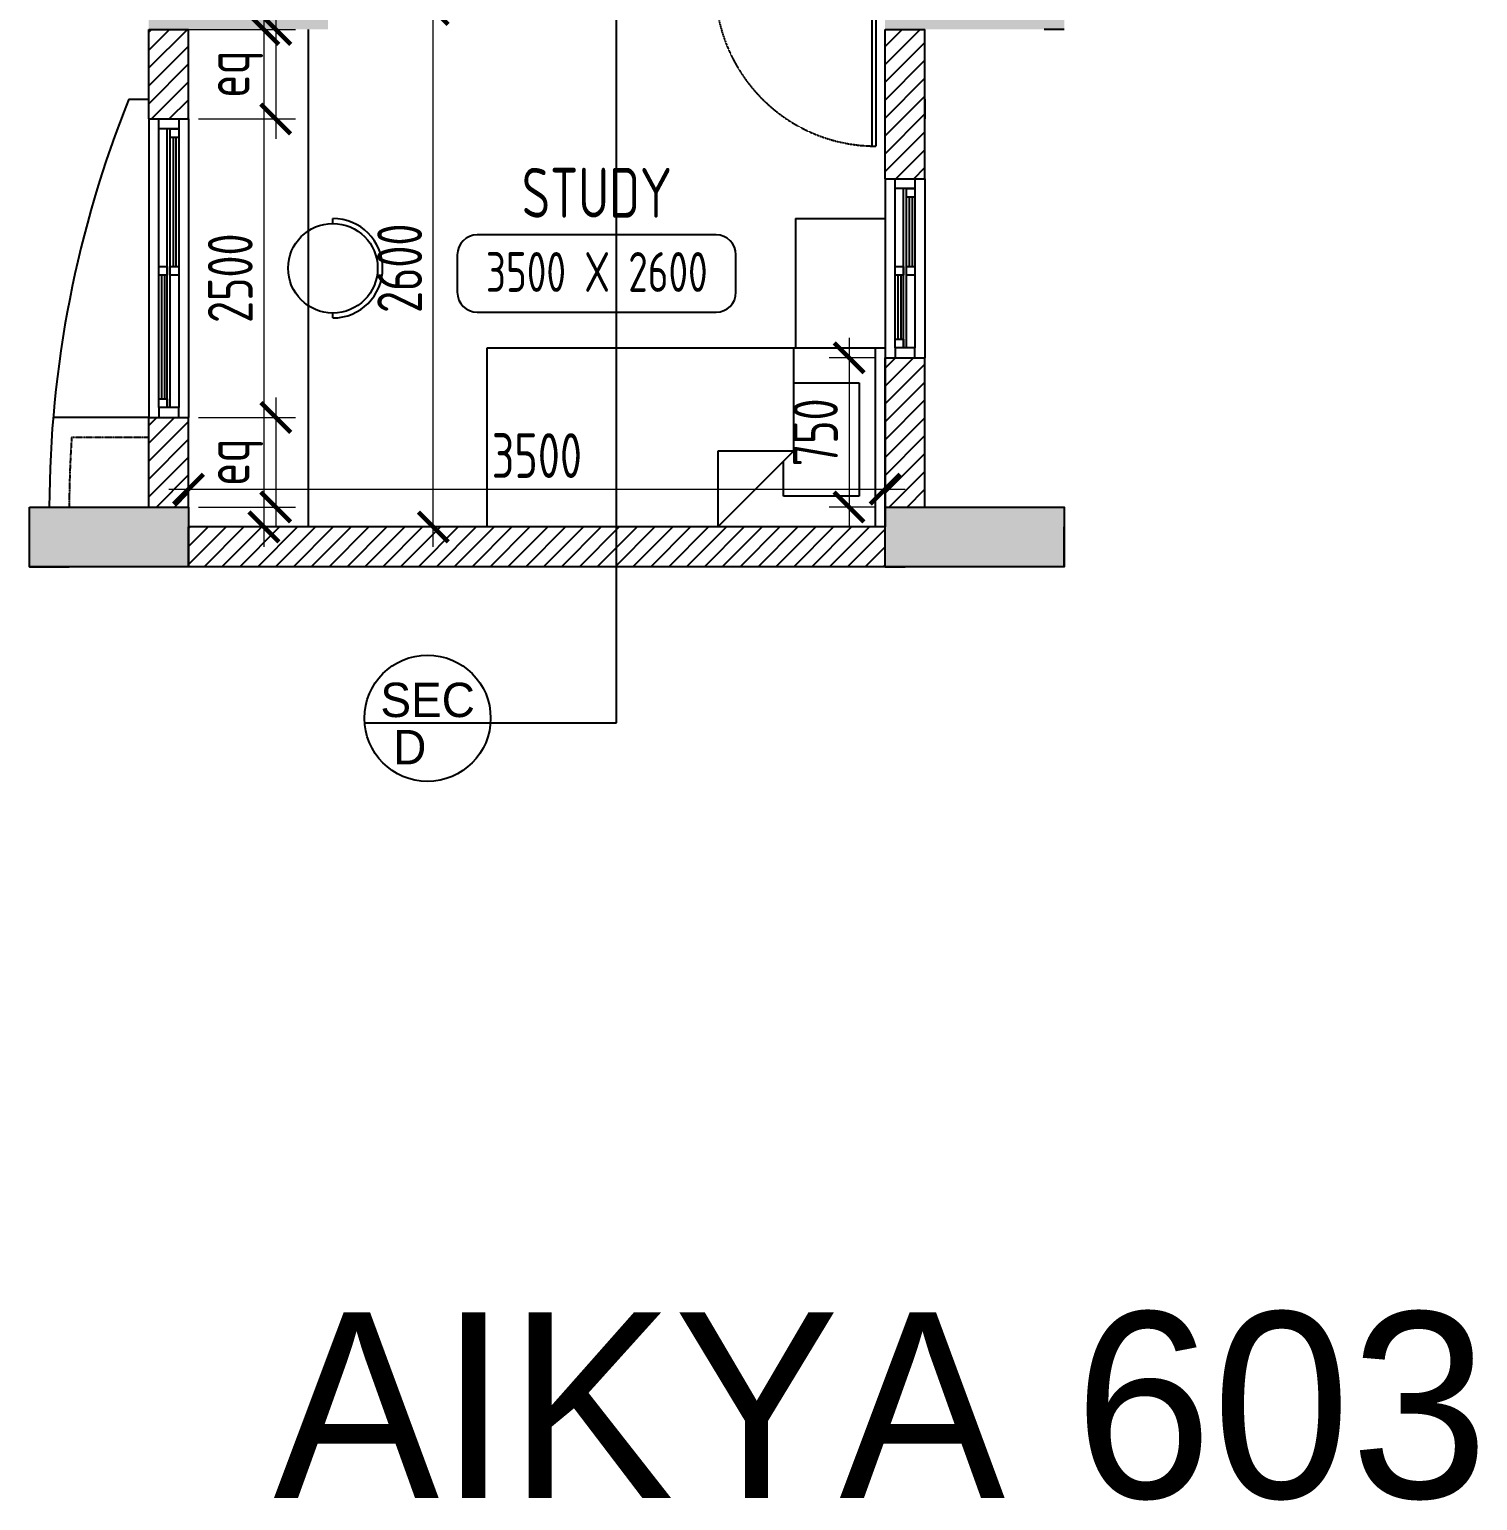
# Model space of a CAD drawing. Header units: millimetres. Extents: x -31859 to 58212, y -66440 to 17102.
# Drawn here: x 28348 to 35626, y -10528 to -3136 of the extents above; entities that cross this region are included whole.
import ezdxf
from ezdxf.enums import TextEntityAlignment as Align

# ---------------------------------------------------------------- set-up
doc = ezdxf.new("R2010")
doc.units = ezdxf.units.MM
doc.header["$LTSCALE"] = 10
doc.header["$PDMODE"] = 35
doc.header["$PDSIZE"] = 500
doc.linetypes.add('DASHED', pattern=[19.05, 12.7, -6.35])
doc.linetypes.add('HIDDEN', pattern=[9.525, 6.35, -3.175])
for name, color, linetype in [('07--DIM-1', 1, 'Continuous'), ('A--BLOCKWALL-1', 9, 'Continuous'), ('A--BLOCKWALL-2', 2, 'Continuous'), ('A--BLOCKWALL-3', 3, 'Continuous'), ('A--CONCRETE-HID', 9, 'HIDDEN'), ('A--DOWN', 34, 'Continuous'), ('A--FURNITURE-0', 253, 'Continuous'), ('A--GLAZING-0', 181, 'Continuous'), ('A--HATCH-1', 8, 'Continuous'), ('A--SPACENUMBER', 2, 'Continuous'), ('A--SPACENUMBER-1', 8, 'Continuous'), ('A--SPACEREF', 3, 'Continuous'), ('Typical floor Column Centre line$0$X-3rd Floor Column$0$A--COL250', 250, 'Continuous'), ('Typical floor Column Centre line$0$X-3rd Floor Column$0$A--CONCRETE-4', 4, 'Continuous')]:
    doc.layers.add(name, color=color, linetype=linetype)
doc.styles.add('ISO', font='isocp2.shx', dxfattribs={"width": 0.8})
doc.dimstyles.new('A-DIM-100', dxfattribs={"dimscale": 100, "dimtxt": 2.25, "dimasz": 1.5, "dimexe": 1, "dimexo": 0.5, "dimgap": 0, "dimtad": 0, "dimdec": 0, "dimzin": 12, "dimdsep": 46, "dimtxsty": 'ISO', "dimblk": 'ARCHTICK', "dimcen": 1, "dimdle": 1, "dimclrd": 8, "dimclre": 8, "dimclrt": 256, "dimadec": 0, "dimazin": 3, "dimtfac": 1, "dimtdec": 0, "dimtmove": 1, "dimatfit": 2, "dimfxl": 1, "dimtvp": 0.75, "dimtolj": 1, "dimtzin": 12, "dimlwd": 18, "dimlwe": 18, "dimarcsym": 0})
pattern_1 = [(45, (41648.204, -5986.034), (-44.90128, 44.90128), [])]

# ---------------------------------------------------------------- blocks, each defined once
blk = doc.blocks.new('A$C142A61D3')
at = {"linetype": 'Continuous'}
for p, q in [((-2000, -450), (-2000, 450)), ((-2000, 450), (0, 450)), ((-460, 450), (-460, -70)), ((-50, 450), (-50, -450)), ((0, 450), (0, -450)), ((-460, 275), (-130, 275)), ((-130, 275), (-130, -295)), ((-840, -450), (-460, -70)), ((-840, -70), (-840, -450)), ((-460, -70), (-840, -70)), ((-510, -295), (-510, -120)), ((-130, -295), (-510, -295)), ((0, -450), (-2000, -450))]:
    blk.add_line(p, q, dxfattribs=at)
blk = doc.blocks.new('A$C337B3EF4')
for p, q in [((0, 225), (0, 250)), ((0, -250), (0, -225))]:
    blk.add_line(p, q)
blk.add_circle((0, 0), 225)
blk.add_arc((0, 0), 250, 270, 90)
blk = doc.blocks.new('A$C722A6C0C')
at = {"layer": 'A--DOWN'}
for p, q in [((0, -1450), (0, -50)), ((42.7, -1450), (42.7, -50)), ((100, -50), (100, -1450)), ((57.3, -1450), (57.3, -93))]:
    blk.add_line(p, q, dxfattribs=at)
for points in [[(100, -50), (0, -50), (0, 0), (100, 0)], [(100, -93), (57.3, -93), (57.3, -50), (100, -50)], [(42.7, -784), (0, -784), (0, -741), (42.7, -741)], [(100, -784), (57.3, -784), (57.3, -741), (100, -741)], [(42.7, -1450), (0, -1450), (0, -1407), (42.7, -1407)], [(100, -1450), (0, -1450), (0, -1500), (100, -1500)]]:
    blk.add_lwpolyline(points, close=True, dxfattribs=at)
at = {"layer": 'A--GLAZING-0'}
for p, q in [((71.6, -93), (71.6, -741)), ((85.6, -93), (85.6, -741)), ((14.4, -784), (14.4, -1407)), ((28.4, -784), (28.4, -1407))]:
    blk.add_line(p, q, dxfattribs=at)
blk = doc.blocks.new('A$C1CBF2325')
at = {"layer": 'A--DOWN'}
for p, q in [((100, 0), (0, 0)), ((0, 0), (0, -42)), ((100, 0), (100, -42)), ((25, -42), (0, -42)), ((25, -42), (25, -67)), ((75, -67), (25, -67)), ((75, -42), (75, -67)), ((75, -42), (100, -42)), ((78.8, -46.2), (78.8, -67)), ((78.8, -46.2), (886, -46.2)), ((78.8, -67), (886, -67)), ((886, -67), (886, -46.2)), ((25, -858), (0, -858)), ((0, -900), (0, -858)), ((75, -833), (25, -833)), ((25, -858), (25, -833)), ((75, -858), (75, -833)), ((75, -858), (100, -858)), ((100, -900), (100, -858)), ((100, -900), (0, -900))]:
    blk.add_line(p, q, dxfattribs=at)
at = {"layer": 'A--DOWN', "color": 8, "linetype": 'DASHED', "ltscale": 0.005}
blk.add_arc((78.8, -46.2), 807.5, 269.73187, 358.52905, dxfattribs=at)
blk = doc.blocks.new('A$C35654C4B')
at = {"layer": 'A--BLOCKWALL-1'}
for p, q in [((-900, 200), (0, 200)), ((-900, 0), (0, 0))]:
    blk.add_line(p, q, dxfattribs=at)
at = {"layer": 'A--DOWN'}
for p, q in [((-50, 150), (-850, 150)), ((-50, 107.3), (-850, 107.3)), ((-50, 92.7), (-807, 92.7)), ((-850, 50), (-50, 50))]:
    blk.add_line(p, q, dxfattribs=at)
for points in [[(-850, 50), (-850, 150), (-900, 150), (-900, 50)], [(-416, 107.3), (-416, 150), (-459, 150), (-459, 107.3)], [(-50, 107.3), (-50, 150), (-93, 150), (-93, 107.3)], [(-50, 50), (-50, 150), (0, 150), (0, 50)], [(-807, 50), (-807, 92.7), (-850, 92.7), (-850, 50)], [(-416, 50), (-416, 92.7), (-459, 92.7), (-459, 50)]]:
    blk.add_lwpolyline(points, close=True, dxfattribs=at)
at = {"layer": 'A--GLAZING-0'}
for p, q in [((-807, 78.4), (-459, 78.4)), ((-416, 135.6), (-93, 135.6)), ((-416, 121.6), (-93, 121.6)), ((-807, 64.4), (-459, 64.4))]:
    blk.add_line(p, q, dxfattribs=at)
blk = doc.blocks.new('SPACE')
at = {"layer": 'A--SPACENUMBER-1'}
blk.add_lwpolyline([(-600, 0), (600, 0, 0.41421356), (700, 100), (700, 288.5, 0.41421356), (600, 388.5), (-600, 388.5, 0.41421356), (-700, 288.5), (-700, 100, 0.41421356), (-600, 0, -0.05251446)], format="xyb", dxfattribs=at)
at = {"layer": 'A--SPACENUMBER', "style": 'ISO', "width": 0.8, "flags": 4}
blk.add_attdef('01', text='', height=250, dxfattribs=at).set_placement((0.455, 202.41), align=Align.MIDDLE)
at = {"layer": 'A--SPACEREF', "style": 'ISO', "width": 0.8, "flags": 4}
blk.add_attdef('S', text='', height=300, dxfattribs=at).set_placement((1.35, 474.975), align=Align.CENTER)
blk = doc.blocks.new('_ArchTick')
at = {"color": 0, "const_width": 0.15}
blk.add_lwpolyline([(-0.5, -0.5), (0.5, 0.5)], dxfattribs=at)
blk = doc.blocks.new('*D251')
at = {"layer": '07--DIM-1', "color": 8, "lineweight": 18}
for p, q in [((29526.4, -3036), (29526.4, -5736)), ((29098.2, -3136), (29626.4, -3136)), ((29198.2, -5636), (29626.4, -5636))]:
    blk.add_line(p, q, dxfattribs=at)
at = {"layer": 'Defpoints', "color": 0}
for p in [(29048.2, -3136), (29148.2, -5636), (29526.4, -5636)]:
    blk.add_point(p, dxfattribs=at)
at = {"layer": '07--DIM-1', "color": 8, "lineweight": 18, "xscale": 150, "yscale": 150, "zscale": 150}
for p, rotation in [((29526.4, -3136), 90), ((29526.4, -5636), 270)]:
    blk.add_blockref('_ArchTick', p, dxfattribs=dict(at, rotation=rotation))
at = {"layer": '07--DIM-1', "insert": (29357.6, -4386), "char_height": 225, "attachment_point": 5, "rotation": 90, "style": 'ISO'}
blk.add_mtext('\\A1;2500', dxfattribs=at)
blk = doc.blocks.new('*D259')
at = {"layer": '07--DIM-1', "color": 8, "lineweight": 18}
for p, q in [((29586.1, -3036), (29586.1, -3686)), ((29198.2, -3136), (29686.1, -3136)), ((29198.2, -3586), (29686.1, -3586))]:
    blk.add_line(p, q, dxfattribs=at)
at = {"layer": 'Defpoints', "color": 0}
for p in [(29148.2, -3136), (29148.2, -3586), (29586.1, -3586)]:
    blk.add_point(p, dxfattribs=at)
at = {"layer": '07--DIM-1', "color": 8, "lineweight": 18, "xscale": 150, "yscale": 150, "zscale": 150}
for p, rotation in [((29586.1, -3136), 90), ((29586.1, -3586), 270)]:
    blk.add_blockref('_ArchTick', p, dxfattribs=dict(at, rotation=rotation))
at = {"layer": '07--DIM-1', "insert": (29375.2, -3361), "char_height": 225, "attachment_point": 5, "rotation": 90, "style": 'ISO'}
blk.add_mtext('\\A1;eq', dxfattribs=at)
blk = doc.blocks.new('*D260')
at = {"layer": '07--DIM-1', "color": 8, "lineweight": 18}
for p, q in [((29586.1, -4986), (29586.1, -5636)), ((29198.2, -5086), (29686.1, -5086)), ((29198.2, -5536), (29686.1, -5536))]:
    blk.add_line(p, q, dxfattribs=at)
at = {"layer": 'Defpoints', "color": 0}
for p in [(29148.2, -5086), (29148.2, -5536), (29586.1, -5536)]:
    blk.add_point(p, dxfattribs=at)
at = {"layer": '07--DIM-1', "color": 8, "lineweight": 18, "xscale": 150, "yscale": 150, "zscale": 150}
for p, rotation in [((29586.1, -5086), 90), ((29586.1, -5536), 270)]:
    blk.add_blockref('_ArchTick', p, dxfattribs=dict(at, rotation=rotation))
at = {"layer": '07--DIM-1', "insert": (29375.2, -5311), "char_height": 225, "attachment_point": 5, "rotation": 90, "style": 'ISO'}
blk.add_mtext('\\A1;eq', dxfattribs=at)
blk = doc.blocks.new('*D276')
at = {"layer": '07--DIM-1', "color": 8, "lineweight": 18}
for p, q in [((32467.2, -4686), (32467.2, -5636)), ((32598.2, -4786), (32367.2, -4786)), ((32598.2, -5536), (32367.2, -5536))]:
    blk.add_line(p, q, dxfattribs=at)
at = {"layer": 'Defpoints', "color": 0}
for p in [(32648.2, -4786), (32467.2, -5536), (32648.2, -5536)]:
    blk.add_point(p, dxfattribs=at)
at = {"layer": '07--DIM-1', "color": 8, "lineweight": 18, "xscale": 150, "yscale": 150, "zscale": 150}
for p, rotation in [((32467.2, -4786), 90), ((32467.2, -5536), 270)]:
    blk.add_blockref('_ArchTick', p, dxfattribs=dict(at, rotation=rotation))
at = {"layer": '07--DIM-1', "insert": (32298.4, -5161), "char_height": 225, "attachment_point": 5, "rotation": 90, "style": 'ISO'}
blk.add_mtext('\\A1;750', dxfattribs=at)
blk = doc.blocks.new('*D277')
at = {"layer": '07--DIM-1', "color": 8, "lineweight": 18}
for p, q in [((29148.2, -5586), (29148.2, -5346)), ((32648.2, -5586), (32648.2, -5346)), ((29048.2, -5446), (32748.2, -5446))]:
    blk.add_line(p, q, dxfattribs=at)
at = {"layer": 'Defpoints', "color": 0}
for p in [(32648.2, -5446), (29148.2, -5636), (32648.2, -5636)]:
    blk.add_point(p, dxfattribs=at)
at = {"layer": '07--DIM-1', "color": 8, "lineweight": 18, "xscale": 150, "yscale": 150, "zscale": 150, "rotation": 180}
blk.add_blockref('_ArchTick', (29148.2, -5446), dxfattribs=at)
at = {"layer": '07--DIM-1', "color": 8, "lineweight": 18, "xscale": 150, "yscale": 150, "zscale": 150}
blk.add_blockref('_ArchTick', (32648.2, -5446), dxfattribs=at)
at = {"layer": '07--DIM-1', "insert": (30898.2, -5277.3), "char_height": 225, "attachment_point": 5, "style": 'ISO'}
blk.add_mtext('\\A1;3500', dxfattribs=at)
blk = doc.blocks.new('*D278')
at = {"layer": '07--DIM-1', "color": 8, "lineweight": 18}
for p, q in [((30377.7, -5736), (30377.7, -2936)), ((29898.2, -3036), (30477.7, -3036)), ((29798.2, -5636), (30477.7, -5636))]:
    blk.add_line(p, q, dxfattribs=at)
at = {"layer": 'Defpoints', "color": 0}
for p in [(29848.2, -3036), (30377.7, -3036), (29748.2, -5636)]:
    blk.add_point(p, dxfattribs=at)
at = {"layer": '07--DIM-1', "color": 8, "lineweight": 18, "xscale": 150, "yscale": 150, "zscale": 150}
for p, rotation in [((30377.7, -3036), 90), ((30377.7, -5636), 270)]:
    blk.add_blockref('_ArchTick', p, dxfattribs=dict(at, rotation=rotation))
at = {"layer": '07--DIM-1', "insert": (30208.9, -4336), "char_height": 225, "attachment_point": 5, "rotation": 90, "style": 'ISO'}
blk.add_mtext('\\A1;2600', dxfattribs=at)

msp = doc.modelspace()

# ---------------------------------------------------------------- hatches: boundary and pattern name
at = {"layer": 'A--HATCH-1'}
h = msp.add_hatch(dxfattribs=at)
h.set_pattern_fill('ANSI31', color=256, scale=20, style=0)
h.set_pattern_definition(pattern_1)
h.paths.add_polyline_path([(29148.2, -3586), (29148.2, -3136), (28948.2, -3136), (28948.2, -3586)])
h = msp.add_hatch(dxfattribs=at)
h.set_pattern_fill('ANSI31', color=256, scale=20, style=0)
h.set_pattern_definition(pattern_1)
h.paths.add_polyline_path([(32848.2, -3886), (32848.2, -3136), (32648.2, -3136), (32648.2, -3886)])
h = msp.add_hatch(dxfattribs=at)
h.set_pattern_fill('ANSI31', color=256, scale=20, style=0)
h.set_pattern_definition(pattern_1)
h.paths.add_polyline_path([(32848.2, -5536), (32848.2, -4786), (32648.2, -4786), (32648.2, -5536)])
h = msp.add_hatch(dxfattribs=at)
h.set_pattern_fill('ANSI31', color=256, scale=20, style=0)
h.set_pattern_definition(pattern_1)
h.paths.add_polyline_path([(29148.2, -5536), (29148.2, -5086), (28948.2, -5086), (28948.2, -5536)])
h = msp.add_hatch(dxfattribs=at)
h.set_pattern_fill('ANSI31', color=256, scale=20, style=0)
h.set_pattern_definition(pattern_1)
h.paths.add_polyline_path([(32648.2, -5636), (29148.2, -5636), (29148.2, -5836), (32648.2, -5836)])
at = {"layer": 'Typical floor Column Centre line$0$X-3rd Floor Column$0$A--COL250'}
h = msp.add_hatch(color=256, dxfattribs=at)
h.dxf.hatch_style = 1
h.paths.add_polyline_path([(28948.2, -2836), (29848.2, -2836), (29848.2, -3136), (28948.2, -3136)])
h = msp.add_hatch(color=256, dxfattribs=at)
h.dxf.hatch_style = 1
h.paths.add_polyline_path([(32648.2, -2836), (33548.2, -2836), (33548.2, -3136), (32648.2, -3136)])
h = msp.add_hatch(color=256, dxfattribs=at)
h.dxf.hatch_style = 1
h.paths.add_polyline_path([(28348.2, -5536), (29148.2, -5536), (29148.2, -5836), (28348.2, -5836)])
h = msp.add_hatch(color=256, dxfattribs=at)
h.dxf.hatch_style = 1
h.paths.add_polyline_path([(32648.2, -5536), (33548.2, -5536), (33548.2, -5836), (32648.2, -5836)])

# ---------------------------------------------------------------- linework, layer by layer
at = {"color": 6}
for p, q in [((31298.2, -6619.6), (31298.2, 9311.1)), ((30032.3, -6619.6), (30665.1, -6619.6)), ((30665.1, -6619.6), (31298.2, -6619.6))]:
    msp.add_line(p, q, dxfattribs=at)
msp.add_circle((30348.7, -6597), 317.2, dxfattribs=at)
at = {"layer": 'A--BLOCKWALL-1'}
for p, q in [((28948.2, -3586), (28948.2, -5086)), ((29148.2, -3586), (29148.2, -5086))]:
    msp.add_line(p, q, dxfattribs=at)
at = {"layer": 'A--BLOCKWALL-2'}
for p, q in [((33548.2, -3136), (33448.2, -3136)), ((28848.2, -3486), (28948.2, -3486)), ((32848.2, -3486), (32848.2, -3586)), ((28948.2, -5086), (28467.7, -5086)), ((32648.2, -5836), (32748.2, -5836))]:
    msp.add_line(p, q, dxfattribs=at)
msp.add_arc((33980.2, -5551.7), 5532.1, 158.0753, 179.83825, dxfattribs=at)
at = {"layer": 'A--BLOCKWALL-3'}
for p, q in [((28948.2, -3136), (29148.2, -3136)), ((28948.2, -3586), (28948.2, -3136)), ((29148.2, -3586), (29148.2, -3136)), ((32648.2, -3136), (32848.2, -3136)), ((32648.2, -3886), (32648.2, -3136)), ((32848.2, -3886), (32848.2, -3136)), ((28948.2, -3586), (29148.2, -3586)), ((32648.2, -3886), (32848.2, -3886)), ((32648.2, -4786), (32848.2, -4786)), ((32648.2, -5536), (32648.2, -4786)), ((32848.2, -5536), (32848.2, -4786)), ((28948.2, -5086), (29148.2, -5086)), ((28948.2, -5536), (28948.2, -5086)), ((29148.2, -5536), (29148.2, -5086)), ((28948.2, -5536), (29148.2, -5536)), ((32648.2, -5536), (32848.2, -5536)), ((29148.2, -5836), (29148.2, -5636)), ((32648.2, -5636), (29148.2, -5636)), ((32648.2, -5836), (32648.2, -5636)), ((33548.2, -5836), (33548.2, -5636)), ((28348.2, -5836), (28548.2, -5836)), ((32648.2, -5836), (29148.2, -5836))]:
    msp.add_line(p, q, dxfattribs=at)
at = {"layer": 'A--CONCRETE-HID', "ltscale": 0.01}
msp.add_line((28948.2, -5186), (28560.4, -5186), dxfattribs=at)
msp.add_arc((33980.2, -5551.7), 5432.1, 176.14069, 179.83528, dxfattribs=at)
at = {"layer": 'A--FURNITURE-0'}
for p, q in [((29748.2, -3136), (29748.2, -5636)), ((32198.2, -4086), (32198.2, -4736)), ((32198.2, -4086), (32648.2, -4086))]:
    msp.add_line(p, q, dxfattribs=at)
at = {"layer": 'Typical floor Column Centre line$0$X-3rd Floor Column$0$A--CONCRETE-4'}
for points in [[(28348.2, -5536), (29148.2, -5536), (29148.2, -5836), (28348.2, -5836)], [(32648.2, -5536), (33548.2, -5536), (33548.2, -5836), (32648.2, -5836)]]:
    msp.add_lwpolyline(points, close=True, dxfattribs=at)

# ---------------------------------------------------------------- block references
at = {"layer": 'A--DOWN', "extrusion": (0, 0, -1), "xscale": -1, "zscale": -1, "rotation": 90}
msp.add_blockref('A$C1CBF2325', (-32648.2, -2836), dxfattribs=at)
at = {"layer": 'A--DOWN'}
msp.add_blockref('A$C722A6C0C', (28998.2, -3586), dxfattribs=at)
at = {"layer": 'A--DOWN', "xscale": -1, "rotation": 90}
msp.add_blockref('A$C35654C4B', (32848.2, -4786), dxfattribs=at)
at = {"layer": 'A--FURNITURE-0'}
for name, p in [('A$C337B3EF4', (29873.2, -4336)), ('A$C142A61D3', (32648.2, -5186))]:
    msp.add_blockref(name, p, dxfattribs=at)
at = {"layer": 'A--SPACEREF'}
ref = msp.add_blockref('SPACE', (31198.5, -4556.8), dxfattribs=at)
ref.add_attrib('01', '3500 X 2600', dxfattribs={"layer": 'A--SPACENUMBER', "height": 200, "style": 'ISO', "width": 0.8, "flags": 4}).set_placement((31199.2, -4354.4), align=Align.MIDDLE)
ref.add_attrib('S', 'STUDY', dxfattribs={"height": 250, "style": 'ISO', "width": 0.8, "flags": 4}).set_placement((31200.1, -4081.8), align=Align.CENTER)

# ---------------------------------------------------------------- texts
for s, height, p in [('SEC', 172.62, (30112.1, -6591.2)), (' D ', 172.62, (30112.1, -6828.6)), ('AIKYA 603', 933.32, (29574.7, -10514.9))]:
    msp.add_text(s, height=height, dxfattribs=at).set_placement(p)

# ---------------------------------------------------------------- dimensions: what is measured, and where the dimension line sits
at = {"layer": '07--DIM-1'}
for base, p1, p2, picture, middle in [((30377.7, -3036), (29748.2, -5636), (29848.2, -3036), '*D278', (30208.9, -4336)), ((29526.4, -5636), (29048.2, -3136), (29148.2, -5636), '*D251', (29357.6, -4386)), ((32467.2, -5536), (32648.2, -4786), (32648.2, -5536), '*D276', (32298.4, -5161))]:
    dim = msp.add_linear_dim(base=base, p1=p1, p2=p2, angle=90, dimstyle='A-DIM-100', dxfattribs=at)
    dim.commit()
    dim.dimension.update_dxf_attribs({"geometry": picture, "text_midpoint": middle})
for base, p1, p2, picture, middle in [((29586.1, -3586), (29148.2, -3136), (29148.2, -3586), '*D259', (29375.2, -3361)), ((29586.1, -5536), (29148.2, -5086), (29148.2, -5536), '*D260', (29375.2, -5311))]:
    dim = msp.add_linear_dim(base=base, p1=p1, p2=p2, angle=90, text='eq', dimstyle='A-DIM-100', dxfattribs=at)
    dim.commit()
    dim.dimension.update_dxf_attribs({"geometry": picture, "text_midpoint": middle})
dim = msp.add_linear_dim(base=(32648.2, -5446), p1=(29148.2, -5636), p2=(32648.2, -5636), dimstyle='A-DIM-100', dxfattribs=at)
dim.commit()
dim.dimension.update_dxf_attribs({"geometry": '*D277', "text_midpoint": (30898.2, -5277.3)})

doc.saveas('drawing.dxf')
